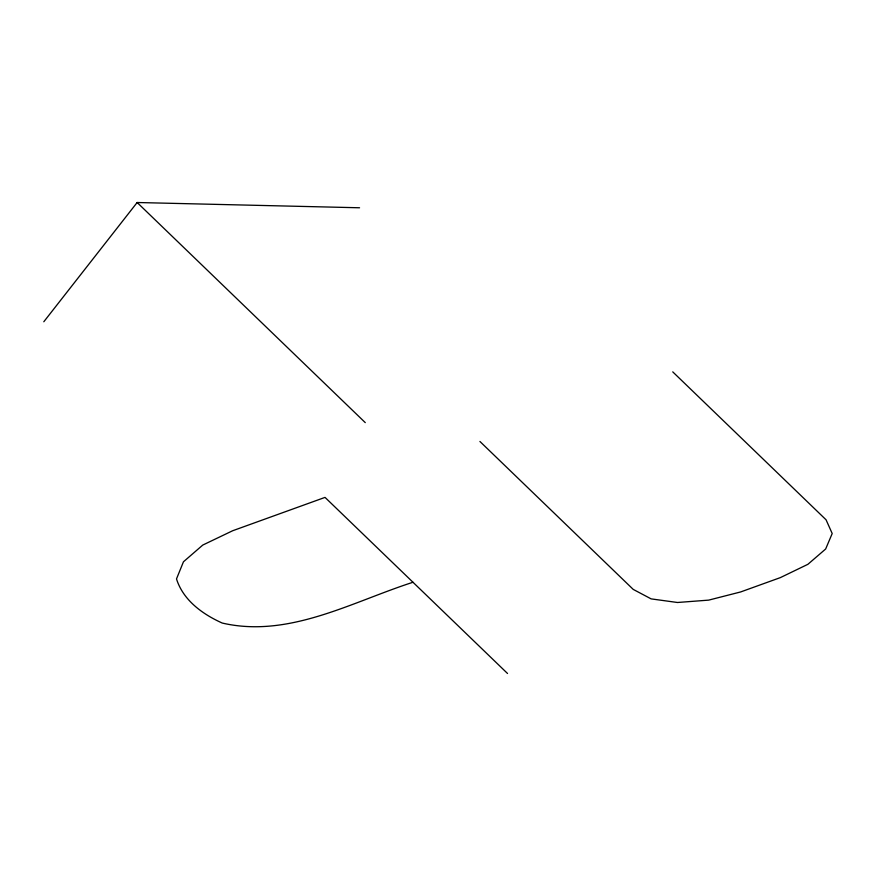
<?xml version="1.0" encoding="UTF-8"?>
<svg xmlns="http://www.w3.org/2000/svg" width="876" height="876" viewBox="0 0 876 876"><rect width="100%" height="100%" fill="white"/><g stroke="black" fill="none" stroke-linecap="round" stroke-linejoin="round"><path stroke-width="1.31" d="M43.8 321.766L137.149 202.509L359.554 207.776M412.99 582.266C351.736 601.954 288.784 638.429 222.252 623.055C202.619 614.251 183.183 600.279 176.503 578.916L183.456 561.79L202.761 545.069L232.655 530.746L325.029 497.393L507.532 673.491M672.746 371.862L826.057 519.786L832.2 533.528L825.652 549L807.88 564.319L780.341 577.623L740.658 591.946L708.673 600.126L677.476 602.491L651.153 598.888L633.238 589.406L479.928 441.471M137.149 202.509L365.27 422.626"/></g></svg>
